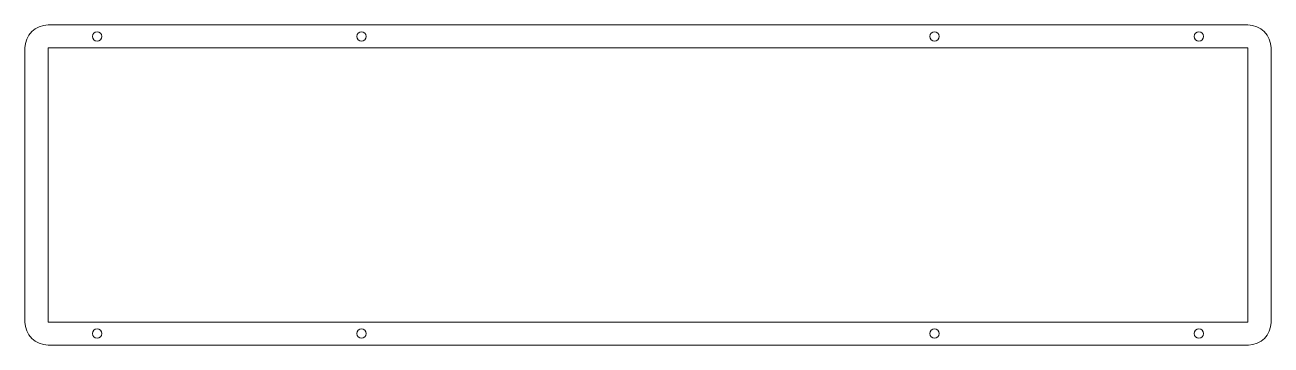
# Model space of a CAD drawing. Header units: millimetres. Extents: x 0 to 269, y 0 to 69.
import ezdxf

# ---------------------------------------------------------------- set-up
doc = ezdxf.new("R2010")
doc.units = ezdxf.units.MM
doc.layers.add('A-DETL', color=90, linetype='Continuous', lineweight=18)

msp = doc.modelspace()

# ---------------------------------------------------------------- linework, layer by layer
at = {"layer": 'A-DETL'}
for p, q in [((264.36, 69.3), (5, 69.3)), ((0, 64.3), (0, 5)), ((5, 64.3), (264.36, 64.3)), ((5, 5), (5, 64.3)), ((264.36, 64.3), (264.36, 5)), ((269.36, 4.91), (269.36, 64.3)), ((264.36, 5), (5, 5)), ((5, 0), (264.45, 0))]:
    msp.add_line(p, q, dxfattribs=at)
for centre, radius, start, end in [((5, 64.3), 5, 90, 180), ((15.6, 66.8), 1, 0, 180), ((72.75, 66.8), 1, 0, 180), ((196.61, 66.8), 1, 0, 180), ((253.76, 66.8), 1, 0, 180), ((264.36, 64.3), 5, 0, 90), ((15.6, 66.8), 1, 180, 0), ((72.75, 66.8), 1, 180, 0), ((196.61, 66.8), 1, 180, 0), ((253.76, 66.8), 1, 180, 0), ((5, 5), 5, 180, 270), ((15.6, 2.5), 1, 0, 180), ((72.75, 2.5), 1, 0, 180), ((196.61, 2.5), 1, 0, 180), ((253.76, 2.5), 1, 0, 180), ((264.45, 4.91), 4.91, 270, 0), ((15.6, 2.5), 1, 180, 0), ((72.75, 2.5), 1, 180, 0), ((196.61, 2.5), 1, 180, 0), ((253.76, 2.5), 1, 180, 0)]:
    msp.add_arc(centre, radius, start, end, dxfattribs=at)

doc.saveas('drawing.dxf')
